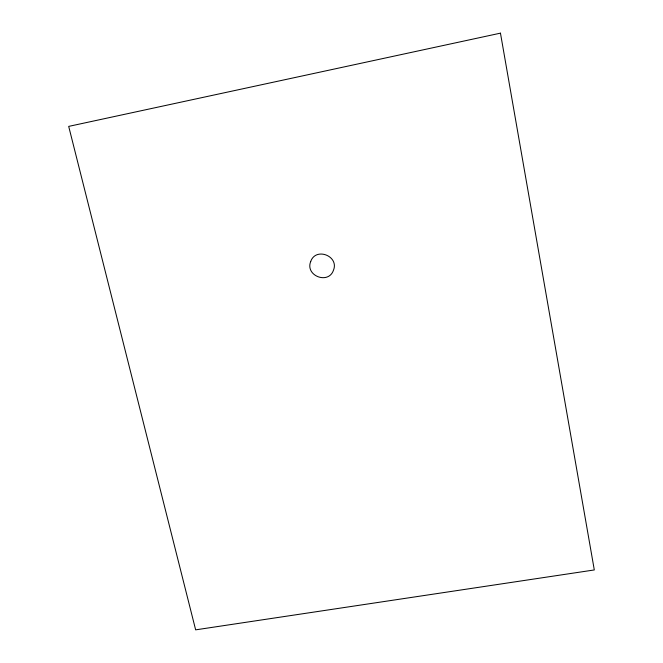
<?xml version="1.0" encoding="UTF-8"?>
<svg xmlns="http://www.w3.org/2000/svg" width="663" height="663" viewBox="0 0 663 663"><rect width="100%" height="100%" fill="white"/><g stroke="black" fill="none" stroke-linecap="round" stroke-linejoin="round"><path stroke-width="0.99" d="M310.698 261.537C304.914 275.717 328.45 284.891 333.464 270.247C339.34 256.026 315.663 246.802 310.698 261.537M500.457 33.15L68.695 126.393L195.651 629.85L594.305 569.948L500.457 33.15"/></g></svg>
